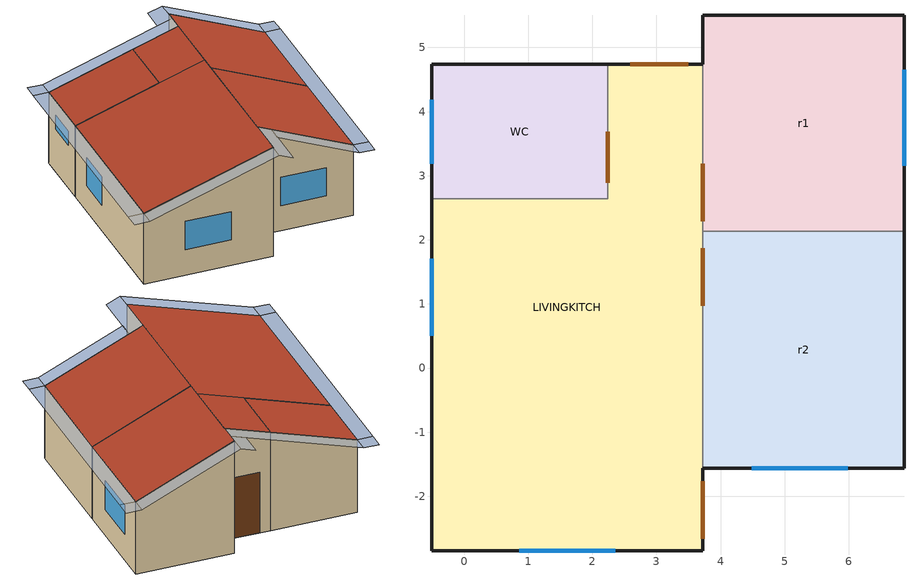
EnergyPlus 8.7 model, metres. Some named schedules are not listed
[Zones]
r2
 floor othersideconditionsmodel (Piso_1): 3.72,2.14 6.86,2.14 6.86,-1.56 3.72,-1.56 z0
 wall outside (Parede Tijolo/DetachedHouse/ ceramico 9x14x24 c/ placa gesso int e argmassa ext): 6.86,-1.56 6.86,2.14 z0:2.5; 3.72,-1.56,3.87 3.72,-1.56,0 6.86,-1.56,0 6.86,-1.56,2.5
 wall to r1 (Parede Tijolo/DetachedHouse/ ceramico 9x14x24 c/ placa gesso int e argmassa ext): 6.86,2.14,2.5 6.86,2.14,0 3.72,2.14,0 3.72,2.14,3.87
 wall to LIVINGKITCH (Parede Tijolo/DetachedHouse/ ceramico 9x14x24 c/ placa gesso int e argmassa ext): 3.72,2.14 3.72,-1.56 z0:3.87
 window (Exterior Window): 4.49,-1.56 5.99,-1.56 z0.9:1.9
 door inside (Exterior Door): 3.72,1.87 3.72,0.97 z0:2.1
 roof outside (Cobertura c/ telha ceramica e forro PVC): 3.72,-1.56,3.87 6.86,-1.56,2.5 6.86,2.14,2.5 3.72,2.14,3.87
r1
 floor othersideconditionsmodel (Piso_1): 3.72,5.5 6.86,5.5 6.86,2.14 3.72,2.14 z0
 wall outside (Parede Tijolo/DetachedHouse/ ceramico 9x14x24 c/ placa gesso int e argmassa ext): 6.86,2.14 6.86,5.5 z0:2.5; 3.72,5.5 3.72,4.74 z0:3.87; 6.86,5.5,2.5 6.86,5.5,0 3.72,5.5,0 3.72,5.5,3.87
 wall to LIVINGKITCH (Parede Tijolo/DetachedHouse/ ceramico 9x14x24 c/ placa gesso int e argmassa ext): 3.72,4.74 3.72,2.14 z0:3.87
 window (Exterior Window): 6.86,3.15 6.86,4.65 z0.9:1.9
 door inside (Exterior Door): 3.72,3.19 3.72,2.29 z0:2.1
 roof outside (Cobertura c/ telha ceramica e forro PVC): 3.72,2.14,3.87 6.86,2.14,2.5 6.86,5.5,2.5 3.72,5.5,3.87
WC
 floor othersideconditionsmodel (Piso_1): -0.51,4.74 2.24,4.74 2.24,2.64 -0.51,2.64 z0
 wall outside (Parede Tijolo/DetachedHouse/ ceramico 9x14x24 c/ placa gesso int e argmassa ext): -0.51,4.74 -0.51,2.64 z0:2.5; 2.24,4.74,3.39 2.24,4.74,0 -0.51,4.74,0 -0.51,4.74,2.5
 wall to LIVINGKITCH (Parede Tijolo/DetachedHouse/ ceramico 9x14x24 c/ placa gesso int e argmassa ext): 2.24,2.64 2.24,4.74 z0:3.39; -0.51,2.64,2.5 -0.51,2.64,0 2.24,2.64,0 2.24,2.64,3.39
 window (Exterior Window): -0.51,4.19 -0.51,3.19 z1.5:2
 door inside (Exterior Door): 2.24,2.89 2.24,3.69 z0:2.1
 roof outside (Cobertura c/ telha ceramica e forro PVC): 2.24,4.74,3.39 -0.51,4.74,2.5 -0.51,2.64,2.5 2.24,2.64,3.39
LIVINGKITCH
 floor othersideconditionsmodel (Piso_1): 2.24,4.74 3.72,4.74 3.72,-2.85 -0.51,-2.85 -0.51,2.64 2.24,2.64 z0
 wall outside (Parede Tijolo/DetachedHouse/ ceramico 9x14x24 c/ placa gesso int e argmassa ext): -0.51,2.64 -0.51,-2.85 z0:2.5; 3.72,-2.85 3.72,-1.56 z0:3.87; -0.51,-2.85,2.5 -0.51,-2.85,0 3.72,-2.85,0 3.72,-2.85,3.87; 3.72,4.74,3.87 3.72,4.74,0 2.24,4.74,0 2.24,4.74,3.39
 window (Exterior Window): 0.86,-2.85 2.36,-2.85 / -0.51,1.71 -0.51,0.51 z0.9:1.9
 door (Exterior Door): 3.49,4.74 2.59,4.74 / 3.72,-2.66 3.72,-1.76 z0:2.1
 roof outside (Cobertura c/ telha ceramica e forro PVC): 3.72,4.74,3.87 2.24,4.74,3.39 2.24,2.64,3.39 3.72,2.64,3.87; 3.72,2.64,3.87 -0.51,2.64,2.5 -0.51,-2.85,2.5 3.72,-2.85,3.87
shading: -1.01,-2.85 -0.51,-2.85 -0.51,4.74 -1.01,4.74 z2.5; 3.72,-2.85,3.87 -0.51,-2.85,2.5 -0.51,-3.35,2.5 3.72,-3.35,3.87; -1.01,-3.35 -0.51,-3.35 -0.51,-2.85 -1.01,-2.85 z2.5; 3.72,5.24,3.87 -0.51,5.24,2.5 -0.51,4.74,2.5 3.72,4.74,3.87; -1.01,4.74 -0.51,4.74 -0.51,5.24 -1.01,5.24 z2.5; 3.72,5.5,3.87 6.86,5.5,2.5 6.86,6,2.5 3.72,6,3.87; 3.72,6,3.87 3.25,6,3.72 3.25,5.24,3.72 3.72,5.24,3.87; 6.86,-1.56 7.36,-1.56 7.36,5.5 6.86,5.5 z2.5; 6.86,5.5 7.36,5.5 7.36,6 6.86,6 z2.5; 3.72,-3.35,3.87 4.18,-3.35,3.67 4.18,-1.56,3.67 3.72,-1.56,3.87; 4.18,-2.06,3.67 6.86,-2.06,2.5 6.86,-1.56,2.5 4.18,-1.56,3.67; 6.86,-2.06 7.36,-2.06 7.36,-1.56 6.86,-1.56 z2.5
[Building]
Untitled: North Axis {deg}=305.0892; Terrain=City; Loads Convergence Tolerance Value=0.04; Temperature Convergence Tolerance Value {deltaC}=0.4; Solar Distribution=FullInteriorAndExterior; Maximum Number of Warmup Days=25
[SizingPeriod:DesignDay] Day of Month=21; Dry-Bulb Temperature Range Modifier Type=DefaultMultipliers; Humidity Condition Type=Wetbulb; Barometric Pressure {Pa}=92639; Rain Indicator=No; Snow Indicator=No; Daylight Saving Time Indicator=No
Name | Month | Day Type | Maximum Dry-Bulb Temperature {C} | Daily Dry-Bulb Temperature Range {deltaC} | Wetbulb or DewPoint at Maximum Dry-Bulb {C} | Wind Speed {m/s} | Wind Direction {deg} | Solar Model Indicator | Sky Clearness | ASHRAE Clear Sky Optical Depth for Beam Irradiance (taub) | ASHRAE Clear Sky Optical Depth for Diffuse Irradiance (taud)
Sao Paulo Guarulhos Intl AP Ann Htg Wind 99% Condns WS=>MCDB | 7 | WinterDesignDay | 20.6 | 0 | 20.6 | 7.2 | 80 | ASHRAEClearSky | 0
Sao Paulo Guarulhos Intl AP Ann Clg .4% Condns DB=>MWB | 2 | SummerDesignDay | 32.8 | 9.4 | 21.5 | 4.4 | 320 | ASHRAETau |  | 0.394 | 2.444
[SizingPeriod:WeatherFileConditionType] Use Weather File Daylight Saving Period=Yes; Use Weather File Rain and Snow Indicators=Yes
Name | Period Selection | Day of Week for Start Day
Tropical Hot | TropicalHot | SummerDesignDay
Tropical Cold | TropicalCold | WinterDesignDay
[Site:GroundTemperature:BuildingSurface]
18, 18, 18, 18, 18, 18, 18, 18, 18, 18, 18, 18
[Site:GroundTemperature:Undisturbed:FiniteDifference]
groundtemp_finitediff: 1, 1250, 1200, 30, 50, 0.4
[Site:GroundDomain:Slab]
grounddomain_slab: 10, 1, 5, 1, 1250, 1200, 30, 50, Site:GroundTemperature:Undisturbed:FiniteDifference, groundtemp_finitediff, 0.4, ground_coupled_oscm, OnGrade, No, Full, No, Timestep, 1.6, 6
[Material]
Name | Roughness | Thickness {m} | Conductivity {W/m-K} | Density {kg/m3} | Specific Heat {J/kg-K} | Thermal Absorptance | Solar Absorptance | Visible Absorptance
M05 200mm concrete block | MediumRough | 0.2032 | 1.11 | 800 | 920
Piso ceramico | Rough | 0.0075 | 1.05 | 2000 | 920 | 0.9 | 0.7 | 0.7
contrapiso laje 2 cm | Rough | 0.02 | 1.15 | 2000 | 1000 | 0.9 | 0.7 | 0.7
Placa gesso | Rough | 0.002 | 0.35 | 900 | 870 | 0.51625 | 0.51625 | 0.7
Madera | MediumRough | 0.07 | 0.15 | 608 | 1630 | 0.51625 | 0.51625 | 0.5
Ceramica tijolo 9x14x24 | Rough | 0.0134 | 0.9 | 1600 | 920 | 0.51625 | 0.51625 | 0.7
Terra | Rough | 0.1 | 0.52 | 1700 | 1046 | 0.9 | 0.7 | 0.7
argamassa interna | Rough | 0.025 | 1.15 | 2000 | 1000 | 0.9 | 0.7 | 0.7
Ceramica telha pre-moldada1 | Rough | 0.01 | 1.05 | 2000 | 920 | 0.70505 | 0.70505 | 0.6
PVC forro | Rough | 0.01 | 0.071 | 273 | 960 | 0.9 | 0.7 | 0.7
argamassa externa | Rough | 0.025 | 1.15 | 2000 | 1000 | 0.51625 | 0.51625 | 0.7
[Material:AirGap]
Name | Thermal Resistance {m2-K/W}
Camara ar tijolo 9x14x24 arg. int e ext | 0.175
Camara ar ático telhado | 0.21
[WindowMaterial:SimpleGlazingSystem]
Ventana: U-Factor {W/m2-K}=5.4171; Solar Heat Gain Coefficient=0.42102; Visible Transmittance=0.8
[WindowMaterial:Blind]
Blind: Slat Orientation=Horizontal; Slat Width {m}=0.05; Slat Separation {m}=0.05; Slat Thickness {m}=0.001; Slat Angle {deg}=5; Slat Conductivity {W/m-K}=180; Front Side Slat Beam Solar Reflectance=0.69; Back Side Slat Beam Solar Reflectance=0.69; Front Side Slat Diffuse Solar Reflectance=0.69; Back Side Slat Diffuse Solar Reflectance=0.69; Slat Beam Visible Transmittance=0.1; Slat Diffuse Visible Transmittance=0.1; Front Side Slat Infrared Hemispherical Emissivity=0.69; Back Side Slat Infrared Hemispherical Emissivity=0.69; Blind to Glass Distance {m}=0.05; Blind Top Opening Multiplier=0.5; Blind Left Side Opening Multiplier=0.5; Blind Right Side Opening Multiplier=0.5; Maximum Slat Angle {deg}=180
[Construction]
Exterior Window: Ventana
Exterior Door: Madera
Piso_1: Piso ceramico, argamassa interna, M05 200mm concrete block, contrapiso laje 2 cm, Terra, Terra, Terra, Terra, Terra
Parede Tijolo/DetachedHouse/ ceramico 9x14x24 c/ placa gesso int e argmassa ext: Placa gesso, argamassa externa, Ceramica tijolo 9x14x24, Camara ar tijolo 9x14x24 arg. int e ext, Ceramica tijolo 9x14x24, argamassa interna, Placa gesso
Cobertura c/ telha ceramica e forro PVC: Ceramica telha pre-moldada1, Camara ar ático telhado, PVC forro
[WindowProperty:ShadingControl]
Blinds: Shading Type=InteriorBlind; Shading Control Type=OnIfHighSolarOnWindow; Schedule=Blind_Schedule; Setpoint {W/m2, W or deg C}=150; Shading Control Is Scheduled=No; Glare Control Is Active=No; Shading Device Material=Blind; Type of Slat Angle Control for Blinds=FixedSlatAngle
[Zone] Multiplier=1
r2; r1; WC; LIVINGKITCH
[SurfaceProperty:OtherSideConditionsModel]
ground_coupled_oscm: Type of Modeling=GroundCoupledSurface
[People] Number of People Schedule=Comfort_schedule; Number of People Calculation Method=People; Fraction Radiant=0.6; Sensible Heat Fraction=autocalculate; Activity Level Schedule=AtivSala; Carbon Dioxide Generation Rate {m3/s-W}=3.82e-08; Enable ASHRAE 55 Comfort Warnings=No; Mean Radiant Temperature Calculation Type=ZoneAveraged; Work Efficiency Schedule=House Work Eff. Schedule; Clothing Insulation Calculation Method=DynamicClothingModelASHRAE55; Air Velocity Schedule=Always On; Thermal Comfort Model 1 Type=AdaptiveASH55; Thermal Comfort Model 2 Type=Fanger
Name | Zone or ZoneList | Number of People
Living | LIVINGKITCH | 2
R1 | r1 | 2
R2 | r2 | 2
WC | WC | 1
[Lights] Design Level Calculation Method=Watts/Area; Watts per Zone Floor Area {W/m2}=5; Return Air Fraction=0; Fraction Radiant=0.32; Fraction Visible=0.23; Fraction Replaceable=1; Return Air Fraction Calculated from Plenum Temperature=No
Name | Zone or ZoneList | Schedule
Lights_r1 | r1 | sch_ilum_dorm
Lights_r2 | r2 | sch_ilum_dorm
Lights_living | r2 | sch_ilum_sala
[ElectricEquipment]
Electric_Equipment: Zone or ZoneList=LIVINGKITCH; Schedule=Living Room Equipment Schedule; Design Level Calculation Method=EquipmentLevel; Design Level {W}=120; Fraction Latent=0; Fraction Radiant=0.3; Fraction Lost=0
[ZoneInfiltration:DesignFlowRate] Schedule=Infiltration Schedule; Design Flow Rate Calculation Method=Flow/Area; Flow per Zone Floor Area {m3/s-m2}=0.00003; Constant Term Coefficient=0; Temperature Term Coefficient=0; Velocity Term Coefficient=0.224; Velocity Squared Term Coefficient=0
Name | Zone or ZoneList
Infiltration | r1
Infiltrationr2 | r2
Infiltration3 | LIVINGKITCH
Infiltration4 | WC
[HVACTemplate:Thermostat]
Constant Setpoint Thermostat: Constant Heating Setpoint {C}=20; Constant Cooling Setpoint {C}=25
[HVACTemplate:Zone:IdealLoadsAirSystem] Template Thermostat=Constant Setpoint Thermostat; Maximum Heating Supply Air Temperature {C}=50; Minimum Cooling Supply Air Temperature {C}=13; Maximum Heating Supply Air Humidity Ratio {kgWater/kgDryAir}=0.0156; Minimum Cooling Supply Air Humidity Ratio {kgWater/kgDryAir}=0.0077; Heating Limit=NoLimit; Cooling Limit=NoLimit; Dehumidification Control Type=ConstantSensibleHeatRatio; Cooling Sensible Heat Ratio=0.7; Dehumidification Setpoint {percent}=60; Humidification Control Type=None; Humidification Setpoint {percent}=30; Outdoor Air Method=None; Outdoor Air Flow Rate per Person {m3/s}=0.0075; Demand Controlled Ventilation Type=None; Outdoor Air Economizer Type=NoEconomizer; Heat Recovery Type=None; Sensible Heat Recovery Effectiveness=0.7; Latent Heat Recovery Effectiveness=0.65
Name | System Availability Schedule
LIVINGKITCH | sala_Ventilation_Schedule
r1; r2 | Room_Ventilation_Schedule
[Schedule:Compact]
Living Room Equipment Schedule; sala_Ventilation_Schedule: Through: 12/31, For: AllDays, Until: 14:00, 0, Until: 22:00, 1, Until: 24:00, 0
Infiltration Schedule: Through: 12/31, For: Weekdays SummerDesignDay, Until: 06:00, 1, Until: 22:00, 0, Until: 24:00, 1, For: Saturday WinterDesignDay, Until: 06:00, 1, Until: 18:00, 0, Until: 24:00, 1, For: Sunday Holidays AllOtherDays, Until: 24:00, 1
Always On; Blind_Schedule; Comfort_schedule: Through: 12/31, For: AllDays, Until: 24:00, 1
House Work Eff. Schedule: Through: 12/31, For: AllDays, Until: 24:00, .1
AtivSala: Through: 12/31, For:AllDays, Until: 24:00, 108
Room_Ventilation_Schedule: Through: 12/31, For: AllDays, Until: 7:00, 1, Until: 22:00, 0, Until: 24:00, 1
sch_ilum_sala: Through: 12/31, For: AllDays, Until: 16:00, 0, Until: 22:00, 1, Until: 24:00, 0
sch_ilum_dorm: Through: 12/31, For: AllDays, Until: 06:00, 0, Until: 08:00, 1, Until: 22:00, 0, Until: 24:00, 1
[AirflowNetwork:SimulationControl]
Ventilation: AirflowNetwork Control=MultizoneWithoutDistribution; Wind Pressure Coefficient Type=SurfaceAverageCalculation; Height Selection for Local Wind Pressure Calculation=OpeningHeight; Building Type=LowRise; Maximum Number of Iterations=500; Initialization Type=ZeroNodePressures; Relative Airflow Convergence Tolerance=0.0001; Absolute Airflow Convergence Tolerance {kg/s}=0.000001; Convergence Acceleration Limit=-.5; Azimuth Angle of Long Axis of Building {deg}=0; Ratio of Building Width Along Short Axis to Width Along Long Axis=0.875
[AirflowNetwork:MultiZone:Zone] Indoor and Outdoor Temperature Difference Upper Limit for Minimum Venting Open Factor {deltaC}=100; Indoor and Outdoor Enthalpy Difference Upper Limit for Minimum Venting Open Factor {deltaJ/kg}=300000; Facade Width {m}=10
r2; r1; LIVINGKITCH; WC
[AirflowNetwork:MultiZone:Surface] Window/Door Opening Factor, or Crack Factor=0.45; Ventilation Control Mode=NoVent; Ventilation Control Zone Temperature Setpoint Schedule=Temp_Vent_Summer; Indoor and Outdoor Temperature Difference Upper Limit for Minimum Venting Open Factor {deltaC}=100; Indoor and Outdoor Enthalpy Difference Upper Limit for Minimum Venting Open Factor {deltaJ/kg}=300000
Name | Leakage Component | Venting Availability Schedule
WdwLiving; WdwKitchen; Wdw_r1; WdwWC | Window | Room_Ventilation_Schedule
Wdw_r2 | Window | Living Occupancy Schedule
D_r1living; PuertadeAtras; Door_wcLiving | Door | Living Occupancy Schedule
Dorr_wc; D_R2; D_r1 | Door | Room_Ventilation_Schedule
[AirflowNetwork:MultiZone:Component:DetailedOpening] Air Mass Flow Exponent When Opening is Closed=0.65; Type of Rectangular Large Vertical Opening (LVO)=NonPivoted; Extra Crack Length or Height of Pivoting Axis {m}=0; Number of Sets of Opening Factor Data=2; Opening Factor 1=0; Discharge Coefficient for Opening Factor 1=0.001; Width Factor for Opening Factor 1=0; Height Factor for Opening Factor 1=0; Start Height Factor for Opening Factor 1=0; Opening Factor 2=1; Discharge Coefficient for Opening Factor 2=0.65; Height Factor for Opening Factor 2=1; Start Height Factor for Opening Factor 2=0
Name | Air Mass Flow Coefficient When Opening is Closed {kg/s-m} | Width Factor for Opening Factor 2
Window | 0.00012 | 0.45
Door | 0.00004 | 0.9
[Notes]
Daylight Saving Period in US
